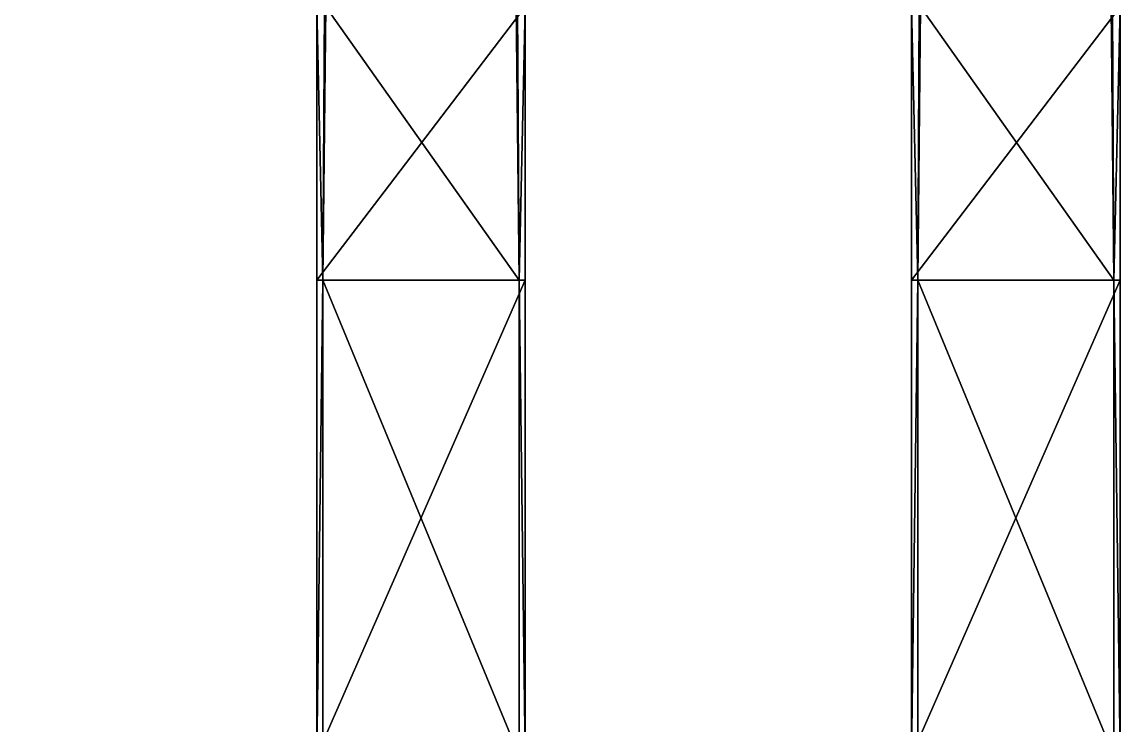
# Model space of a CAD drawing. Header units: millimetres. Extents: x -13000 to 13000, y -1300 to 1300.
# Drawn here: x 5415 to 6338, y 26 to 617 of the extents above; entities that cross this region are included whole.
import ezdxf

# ---------------------------------------------------------------- set-up
doc = ezdxf.new("R2010")
doc.units = ezdxf.units.MM
doc.layers.add('Rails', color=7, linetype='Continuous', true_color=0x068706)

msp = doc.modelspace()

# ---------------------------------------------------------------- meshes
at = {"layer": 'Rails', "color": 201, "true_color": 0xd59ae5}
mesh = msp.add_polyface(dxfattribs=at)
corners = [(5662.4, 0, -50.05), (5667.59, 0, 89.95), (5667.59, 400, 89.95), (5662.4, 400, -50.05), (5662.4, 630, -50.05), (5668.75, 630, 109.95), (5669.9, 630, 129.95), (5837.59, 400, -50.05), (5837.59, 630, -50.05), (5332.4, 400, 89.95), (5332.4, 0, 89.95), (5337.59, 0, -50.05), (5337.59, 400, -50.05), (5337.59, 630, -50.05), (5331.25, 630, 109.95), (5330.09, 630, 129.95), (5162.4, 0, -50.05), (5167.59, 0, 89.95), (5167.59, 400, 89.95), (5162.4, 400, -50.05), (5162.4, 630, -50.05), (5168.75, 630, 109.95), (5169.9, 630, 129.95), (5337.59, 965, -50.05), (4832.4, 400, 89.95), (4832.4, 0, 89.95), (4837.59, 0, -50.05), (4837.59, 400, -50.05), (4831.24, 965, 109.95), (4831.24, 630, 109.95), (4837.59, 630, -50.05), (4830.09, 630, 129.95)]
mesh.append_faces([[corners[k] for k in face] for face in [(2, 6, 5), (14, 15, 9), (18, 22, 21), (29, 31, 24)]], dxfattribs={"color": 201})
mesh.append_faces([[corners[k] for k in face] for face in [(0, 1, 2), (2, 3, 0), (4, 3, 2), (2, 5, 4), (0, 3, 7), (3, 4, 8), (9, 10, 11), (11, 12, 9), (9, 12, 13), (13, 14, 9), (16, 17, 18), (18, 19, 16), (20, 19, 18), (18, 21, 20), (16, 19, 12), (12, 11, 16), (18, 17, 10), (10, 9, 18), (23, 13, 20), (19, 20, 13), (13, 12, 19), (21, 22, 15), (15, 14, 21), (22, 18, 9), (9, 15, 22), (24, 25, 26), (26, 27, 24), (28, 29, 30), (24, 27, 30), (30, 29, 24)]], dxfattribs={"vtx2": -1, "color": 201})
mesh = msp.add_polyface(dxfattribs=at)
corners = [(6332.4, 400, 89.95), (6332.4, 0, 89.95), (6337.59, 0, -50.05), (6337.59, 400, -50.05), (6337.59, 630, -50.05), (6331.25, 630, 109.95), (6330.09, 630, 129.95), (6162.4, 0, -50.05), (6167.59, 0, 89.95), (6167.59, 400, 89.95), (6162.4, 400, -50.05), (6162.4, 630, -50.05), (6168.75, 630, 109.95), (6169.9, 630, 129.95), (6332.4, -400, 89.95), (5832.4, 400, 89.95), (5832.4, 0, 89.95), (5837.59, 0, -50.05), (5837.59, 400, -50.05), (5837.59, 630, -50.05), (5831.25, 630, 109.95), (5830.09, 630, 129.95), (5662.4, 0, -50.05), (5667.59, 400, 89.95), (5667.59, 0, 89.95), (5662.4, 400, -50.05), (5668.75, 630, 109.95), (5669.9, 630, 129.95)]
mesh.append_faces([[corners[k] for k in face] for face in [(5, 6, 0), (9, 13, 12), (20, 21, 15)]], dxfattribs={"color": 201})
mesh.append_faces([[corners[k] for k in face] for face in [(0, 1, 2), (2, 3, 0), (0, 3, 4), (4, 5, 0), (7, 8, 9), (9, 10, 7), (11, 10, 9), (9, 12, 11), (7, 10, 3), (3, 2, 7), (9, 8, 1), (1, 0, 9), (10, 11, 4), (4, 3, 10), (12, 13, 6), (6, 5, 12), (13, 9, 0), (0, 6, 13), (14, 1, 8), (15, 16, 17), (17, 18, 15), (15, 18, 19), (19, 20, 15), (18, 17, 22), (23, 24, 16), (16, 15, 23), (19, 18, 25), (26, 27, 21), (21, 20, 26), (27, 23, 15), (15, 21, 27)]], dxfattribs={"vtx2": -1, "color": 201})

doc.saveas('drawing.dxf')
